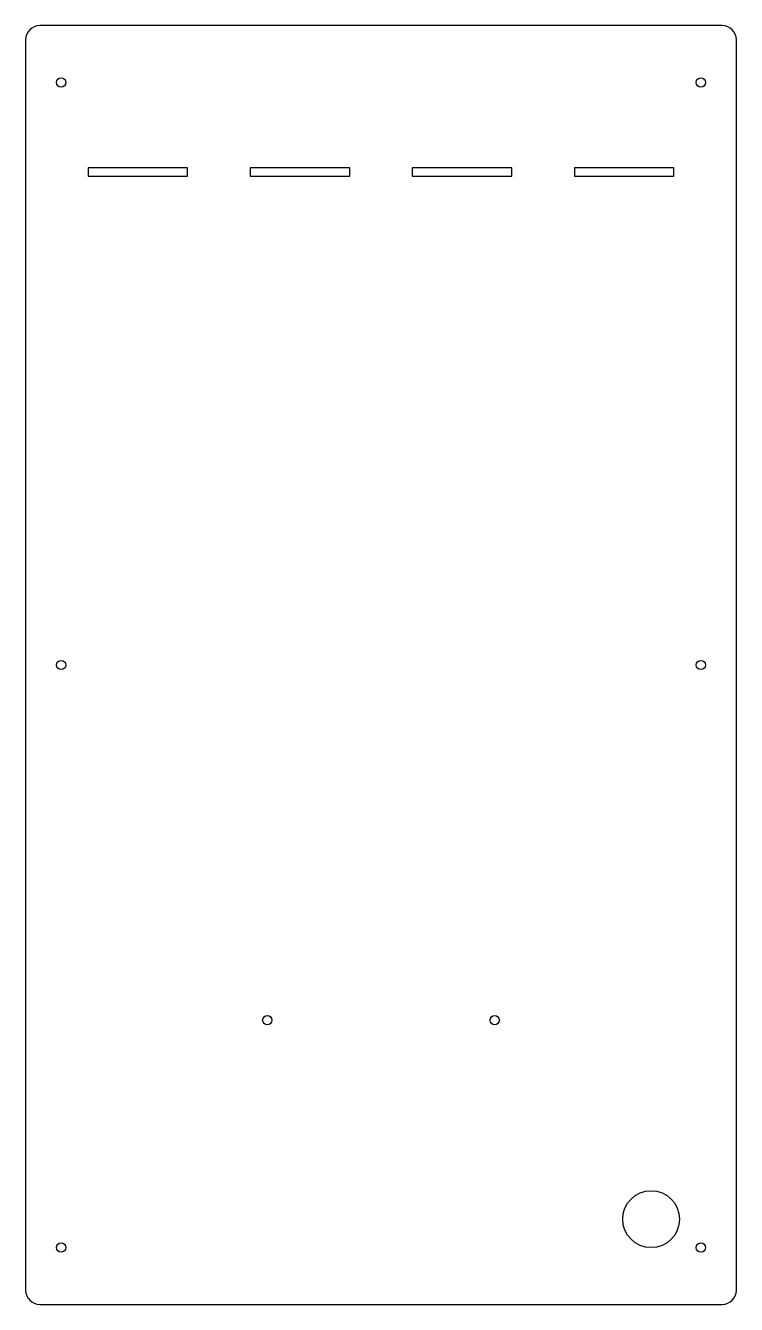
# Model space of a CAD drawing. Extents: x 0 to 500, y 0 to 900.
import ezdxf

# ---------------------------------------------------------------- set-up
doc = ezdxf.new("R2010")
doc.units = 0
doc.layers.get('0').update_dxf_attribs({"linetype": 'CONTINUOUS'})

msp = doc.modelspace()

# ---------------------------------------------------------------- linework, layer by layer
msp.add_lwpolyline([(10, 0), (490, 0, 0.4142), (500, 10), (500, 890, 0.4142), (490, 900), (10, 900, 0.4142), (0, 890), (0, 10, 0.4142)], format="xyb", close=True)
for points in [[(44, 794), (114, 794), (114, 800), (44, 800)], [(158, 794), (228, 794), (228, 800), (158, 800)], [(272, 794), (342, 794), (342, 800), (272, 800)], [(386, 794), (456, 794), (456, 800), (386, 800)]]:
    msp.add_lwpolyline(points, close=True)
for centre, radius in [((25, 860), 3.25), ((475, 860), 3.25), ((25, 450), 3.25), ((475, 450), 3.25), ((170, 200), 3.25), ((330, 200), 3.25), ((440, 60), 20), ((25, 40), 3.25), ((475, 40), 3.25)]:
    msp.add_circle(centre, radius)

doc.saveas('drawing.dxf')
